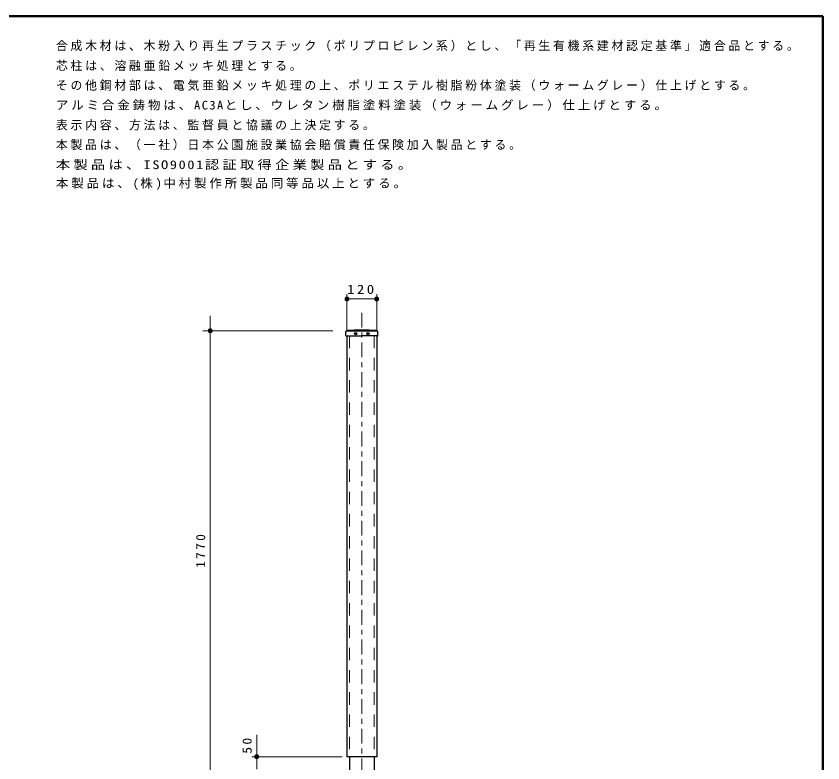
# Model space of a CAD drawing. Units: millimetres on the paper, scale 1:20. Extents: x -365 to 0, y -26 to 257.
# Drawn here: x -162.9 to 0, y 106.2 to 257 of the extents above; entities that cross this region are included whole.
import ezdxf

# ---------------------------------------------------------------- set-up
doc = ezdxf.new("R2010")
doc.units = ezdxf.units.MM
doc.linetypes.add('USER1', pattern=[4.5, 2.5, -2])
doc.linetypes.add('USER2', pattern=[6, 3, -1, 1, -1])
doc.layers.add('1_20', color=7, linetype='Continuous', lineweight=13)
doc.layers.add('NAKAMURA図枠', color=7, linetype='Continuous', lineweight=13)
doc.layers.add('CLASS1', color=7, linetype='Continuous')
doc.styles.add('ＭＳ ゴシック', font='')
doc.styles.get('ＭＳ ゴシック').set_extended_font_data('MS Gothic')

# ---------------------------------------------------------------- blocks, each defined once
blk = doc.blocks.new('filled_dot')
at = {"color": 0, "linetype": 'Continuous', "lineweight": -2, "const_width": 1.25}
blk.add_lwpolyline([(-0.625, 0, 1), (0.625, 0, 1)], format="xyb", close=True, dxfattribs=at)

msp = doc.modelspace()

# ---------------------------------------------------------------- linework, layer by layer
at = {"layer": '1_20'}
for p, q in [((-96.105, 193.473), (-96.105, 200.891)), ((-90.105, 193.473), (-90.105, 200.891)), ((-96.105, 199.891), (-90.105, 199.891)), ((-123.722, 101.973), (-123.722, 196.473)), ((-98.98, 193.473), (-125.222, 193.473)), ((-96.283, 193.373), (-93.105, 193.373)), ((-96.128, 193.523), (-93.105, 193.523)), ((-90.082, 193.523), (-93.105, 193.523)), ((-89.927, 193.373), (-93.105, 193.373)), ((-114.336, 104.973), (-114.336, 111.857)), ((-97.105, 107.473), (-115.336, 107.473))]:
    msp.add_line(p, q, dxfattribs=at)
at = {"layer": '1_20', "linetype": 'USER2'}
msp.add_line((-93.105, 197.115), (-93.105, 66.631), dxfattribs=at)
at = {"layer": '1_20', "lineweight": 25}
for p, q in [((-96.355, 192.535), (-96.327, 193.325)), ((-96.294, 192.473), (-93.105, 192.473)), ((-96.105, 193.473), (-90.105, 193.473)), ((-96.105, 192.473), (-96.105, 107.473)), ((-89.915, 192.473), (-93.105, 192.473)), ((-90.105, 192.473), (-90.105, 107.473)), ((-89.855, 192.535), (-89.882, 193.325)), ((-90.105, 107.473), (-96.105, 107.473)), ((-95.605, 107.473), (-95.605, 74.971)), ((-90.605, 107.473), (-90.605, 74.971))]:
    msp.add_line(p, q, dxfattribs=at)
at = {"layer": '1_20', "linetype": 'USER1'}
for p, q in [((-95.605, 192.473), (-95.605, 107.473)), ((-90.605, 192.473), (-90.605, 107.473))]:
    msp.add_line(p, q, dxfattribs=at)
at = {"layer": '1_20', "lineweight": 25}
for centre, radius in [((-94.355, 192.873), 0.25), ((-94.355, 192.873), 0.113), ((-91.855, 192.873), 0.25), ((-91.855, 192.873), 0.113)]:
    msp.add_circle(centre, radius, dxfattribs=at)
for centre, radius, start, end in [((-96.294, 192.533), 0.0603, 178, 270), ((-96.277, 193.323), 0.05, 101.3479, 178), ((-96.317, 193.519), 0.15, 281.3479, 346.77292), ((-96.122, 193.473), 0.05, 91.90218, 166.77292), ((-93.13, 103.381), 90.192, 90, 91.90218), ((-93.08, 103.381), 90.192, 88.09782, 90), ((-90.088, 193.473), 0.05, 13.22708, 88.09782), ((-89.893, 193.519), 0.15, 193.22708, 258.6521), ((-89.932, 193.323), 0.05, 2, 78.6521), ((-89.915, 192.533), 0.0603, 270, 2)]:
    msp.add_arc(centre, radius, start, end, dxfattribs=at)
at = {"layer": 'NAKAMURA図枠', "lineweight": 50}
for p, q in [((0, 257), (-365, 257)), ((0, 0), (0, 257))]:
    msp.add_line(p, q, dxfattribs=at)

# ---------------------------------------------------------------- block references
at = {"layer": '1_20', "xscale": 0.4, "yscale": 0.4}
msp.add_blockref('filled_dot', (-96.105, 199.891), dxfattribs=at)
for p, rotation in [((-90.105, 199.891), 180), ((-123.722, 193.473), 90), ((-114.336, 107.473), 270)]:
    msp.add_blockref('filled_dot', p, dxfattribs=dict(at, rotation=rotation))

# ---------------------------------------------------------------- texts
at = {"layer": '1_20', "insert": (-93.105, 200.891), "char_height": 1.833, "attachment_point": 8, "style": 'ＭＳ ゴシック'}
msp.add_mtext('\\T1.33;\\W1.2;120', dxfattribs=at)
at = {"layer": '1_20', "char_height": 1.833, "attachment_point": 8, "rotation": 90, "style": 'ＭＳ ゴシック'}
for s, insert in [('\\T1.33;\\W1.1;1770', (-124.722, 149.223)), ('\\T1.34;\\W1.1;50', (-115.336, 109.909))]:
    msp.add_mtext(s, dxfattribs=dict(at, insert=insert))
at = {"layer": 'CLASS1', "char_height": 1.76, "attachment_point": 7, "style": 'ＭＳ ゴシック'}
for s, insert in [('\\T1.23;合成木材は、木粉入り再生プラスチック（ポリプロピレン系）とし、「再生有機系建材認定基準」適合品とする。', (-154.896, 249.912)), ('\\T1.23;芯柱は、溶融亜鉛メッキ処理とする。', (-154.896, 245.912)), ('\\T1.23;その他鋼材部は、電気亜鉛メッキ処理の上、ポリエステル樹脂粉体塗装（ウォームグレー）仕上げとする。', (-154.896, 241.912)), ('\\T1.23;\\W1.05;アルミ合金鋳物は、AC3Aとし、ウレタン樹脂塗料塗装（ウォームグレー）仕上げとする。', (-154.896, 237.912)), ('\\T1.23;表示内容、方法は、監督員と協議の上決定する。', (-154.896, 233.912)), ('\\T1.23;本製品は、（一社）日本公園施設業協会賠償責任保険加入製品とする。', (-154.896, 229.912)), ('\\T1.23;\\W1.2;本製品は、ISO9001認証取得企業製品とする。', (-154.896, 225.912)), ('\\T1.23;\\W1.05;本製品は、(株)中村製作所製品同等品以上とする。', (-154.896, 221.912))]:
    msp.add_mtext(s, dxfattribs=dict(at, insert=insert))

doc.saveas('drawing.dxf')
